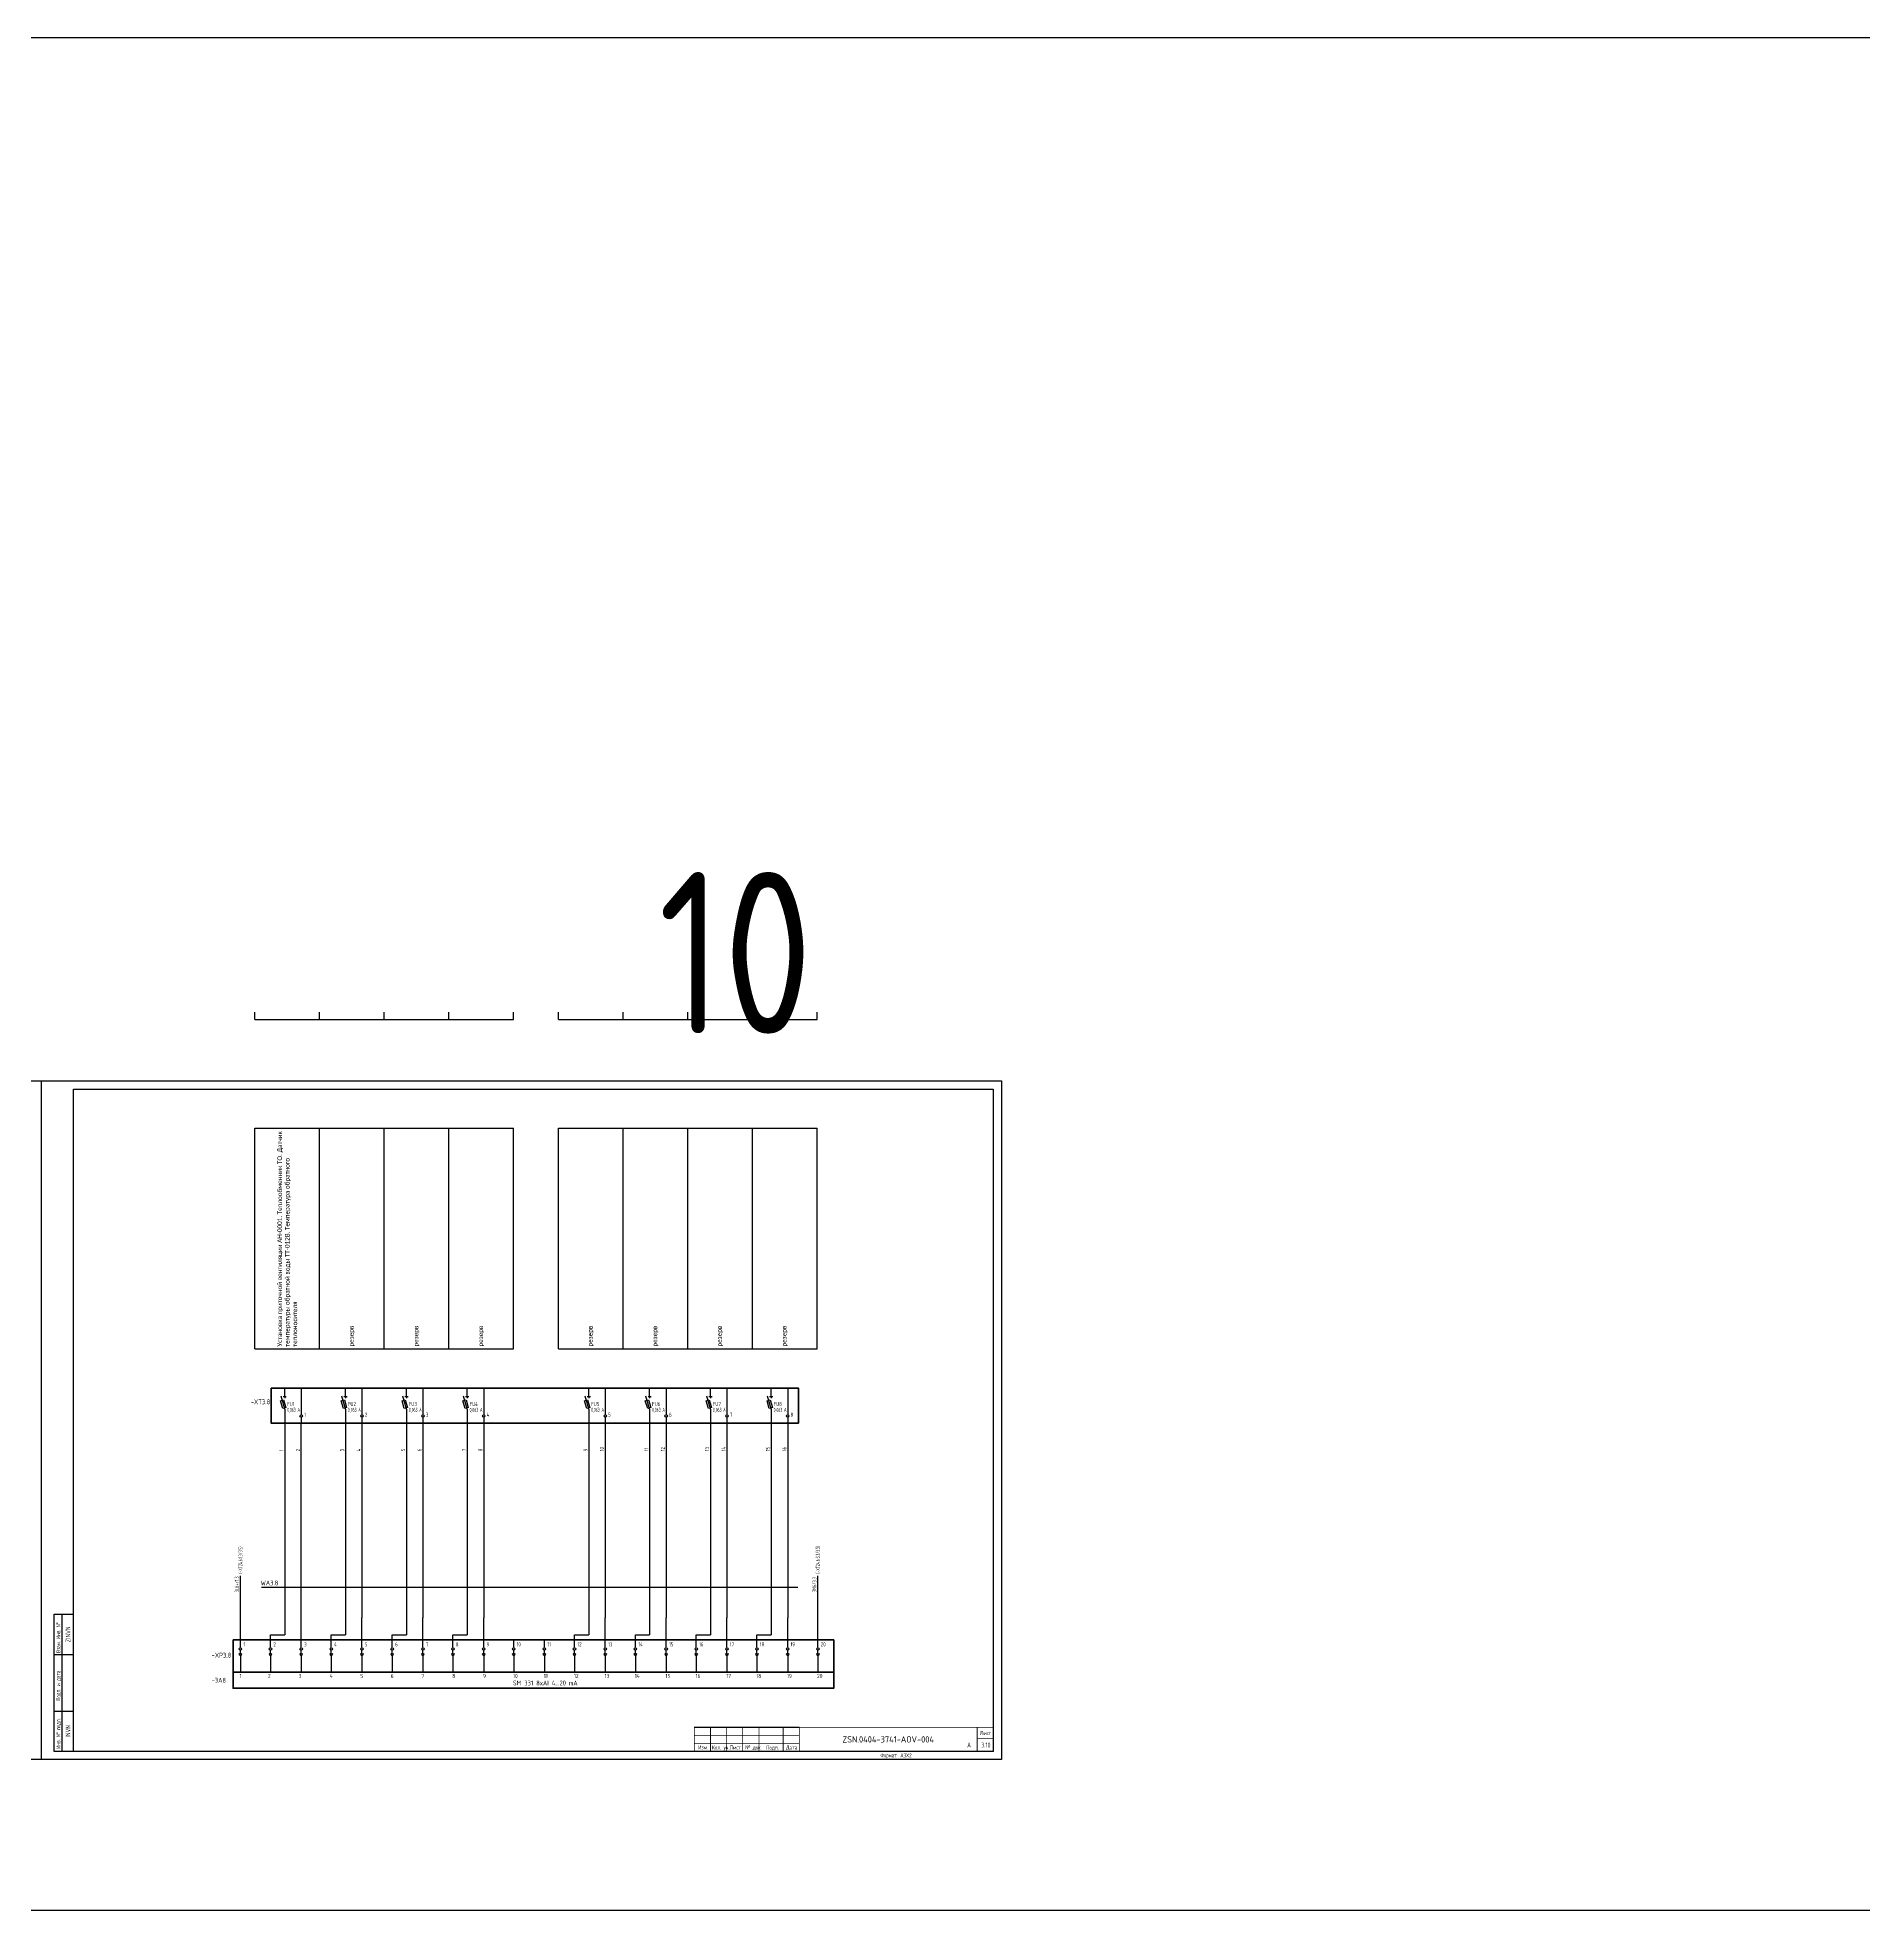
# Model space of a CAD drawing. Header units: millimetres. Extents: x 613 to 19799, y 1373 to 4314.
# Drawn here: x 6630 to 7759, y 1373 to 2532 of the extents above; entities that cross this region are included whole.
import ezdxf
from ezdxf.enums import TextEntityAlignment as Align

# ---------------------------------------------------------------- set-up
doc = ezdxf.new("R2010")
doc.units = ezdxf.units.MM
doc.layers.add('EPLAN108', color=5, linetype='Continuous', lineweight=30)
for name, color, linetype in [('Временный', 6, 'Continuous'), ('КИА_МАРКИРОВКА', 2, 'Continuous'), ('КИА_НАКЛЕЙКИ', 1, 'Continuous'), ('КИА_РАМКИ-ШТАМПЫ', 7, 'Continuous'), ('ФОРМАТ', 7, 'Continuous')]:
    doc.layers.add(name, color=color, linetype=linetype)
doc.styles.add('GOST-A 3-1', font='gost_0.ttf', dxfattribs={"height": 3})
doc.styles.add('GOSTA-2.5-1', font='GOST_AU.ttf', dxfattribs={"width": 0.9, "height": 2.5})
doc.styles.add('ROMAND0-100', font='romand.shx')
doc.styles.add('ROMANS0-60', font='romans.shx', dxfattribs={"width": 0.6})
doc.styles.add('ROMANS0-70', font='romans.shx', dxfattribs={"width": 0.7})
doc.styles.get("Standard").update_dxf_attribs({"font": 'arial.ttf'})

# ---------------------------------------------------------------- blocks, each defined once
blk = doc.blocks.new('A$C5D65067D')
at = {"color": 0}
for p, q in [((-2.7, 13.8), (-0.7, 14.4)), ((-1.2, 9), (-2.7, 13.8)), ((-2.5, 16.8), (0, 8.3)), ((-1, 16.3), (1, 16.3)), ((-0.7, 14.4), (0.7, 9.6)), ((0, 16.3), (0, 21.6)), ((0, 16.3), (0, 15.3)), ((10.2, 21.6), (10.2, 5.1)), ((35, 13.8), (36.9, 14.4)), ((36.4, 9), (35, 13.8)), ((35.1, 16.8), (37.6, 8.3)), ((36.6, 16.3), (38.6, 16.3)), ((36.9, 14.4), (38.3, 9.6)), ((37.6, 16.3), (37.6, 21.6)), ((37.6, 16.3), (37.6, 15.3)), ((47.8, 21.6), (47.8, 5.1)), ((72.6, 13.8), (74.5, 14.4)), ((74, 9), (72.6, 13.8)), ((72.8, 16.8), (75.3, 8.3)), ((74.3, 16.3), (76.3, 16.3)), ((74.5, 14.4), (75.9, 9.6)), ((75.3, 16.3), (75.3, 21.6)), ((75.3, 16.3), (75.3, 15.3)), ((85.5, 21.6), (85.5, 5.1)), ((110.2, 13.8), (112.2, 14.4)), ((111.7, 9), (110.2, 13.8)), ((110.4, 16.8), (112.9, 8.3)), ((111.9, 16.3), (113.9, 16.3)), ((112.2, 14.4), (113.6, 9.6)), ((112.9, 16.3), (112.9, 21.6)), ((112.9, 16.3), (112.9, 15.3)), ((123.1, 21.6), (123.1, 5.1)), ((185.5, 13.8), (187.4, 14.4)), ((186.9, 9), (185.5, 13.8)), ((185.7, 16.8), (188.2, 8.3)), ((187.1, 16.3), (189.1, 16.3)), ((187.4, 14.4), (188.8, 9.6)), ((188.1, 16.3), (188.1, 21.6)), ((188.1, 16.3), (188.1, 15.3)), ((198.3, 21.6), (198.3, 5.1)), ((223.1, 13.8), (225, 14.4)), ((224.6, 9), (223.1, 13.8)), ((223.3, 16.8), (225.8, 8.3)), ((224.8, 16.3), (226.8, 16.3)), ((225, 14.4), (226.5, 9.6)), ((225.8, 16.3), (225.8, 21.6)), ((225.8, 16.3), (225.8, 15.3)), ((236, 21.6), (236, 5.1)), ((260.8, 13.8), (262.7, 14.4)), ((262.2, 9), (260.8, 13.8)), ((260.9, 16.8), (263.4, 8.3)), ((262.4, 16.3), (264.4, 16.3)), ((262.7, 14.4), (264.1, 9.6)), ((263.4, 16.3), (263.4, 21.6)), ((263.4, 16.3), (263.4, 15.3)), ((273.6, 21.6), (273.6, 5.1)), ((298.4, 13.8), (300.3, 14.4)), ((299.8, 9), (298.4, 13.8)), ((298.5, 16.8), (301, 8.3)), ((300, 16.3), (302, 16.3)), ((300.3, 14.4), (301.7, 9.6)), ((301, 16.3), (301, 21.6)), ((301, 16.3), (301, 15.3)), ((311.2, 21.6), (311.2, 5.1)), ((0.7, 9.6), (-1.2, 9)), ((0, 8.3), (0, 0)), ((10.2, 3.6), (10.2, 0)), ((38.3, 9.6), (36.4, 9)), ((37.6, 8.3), (37.6, 0)), ((47.8, 3.6), (47.8, 0)), ((75.9, 9.6), (74, 9)), ((75.3, 8.3), (75.3, 0)), ((85.5, 3.6), (85.5, 0)), ((113.6, 9.6), (111.7, 9)), ((112.9, 8.3), (112.9, 0)), ((123.1, 3.6), (123.1, 0)), ((188.8, 9.6), (186.9, 9)), ((188.2, 8.3), (188.2, 0)), ((198.3, 3.6), (198.3, 0)), ((226.5, 9.6), (224.6, 9)), ((225.8, 8.3), (225.8, 0)), ((236, 3.6), (236, 0)), ((264.1, 9.6), (262.2, 9)), ((263.4, 8.3), (263.4, 0)), ((273.6, 3.6), (273.6, 0)), ((301.7, 9.6), (299.8, 9)), ((301, 8.3), (301, 0)), ((311.2, 3.6), (311.2, 0))]:
    blk.add_line(p, q, dxfattribs=at)
at = {"color": 0, "lineweight": 40}
blk.add_lwpolyline([(-8.4, 21.6), (317.8, 21.6), (317.8, 0), (-8.4, 0)], close=True, dxfattribs=at)
at = {"color": 0}
for centre in [(10.2, 4.4), (47.8, 4.4), (85.5, 4.4), (123.1, 4.4), (198.3, 4.4), (236, 4.4), (273.6, 4.4), (311.2, 4.4)]:
    blk.add_circle(centre, 0.75, dxfattribs=at)
at = {"style": 'GOSTA-2.5-1'}
for s, width, p in [('FU1', 0.9, (1.5, 10.5)), ('FU2', 0.9, (39.1, 10.5)), ('FU3', 0.9, (76.8, 10.5)), ('FU4', 0.9, (114.4, 10.5)), ('FU5', 0.9, (189.6, 10.5)), ('FU6', 0.9, (227.3, 10.5)), ('FU7', 0.9, (264.9, 10.5)), ('FU8', 0.9, (302.5, 10.5)), ('0,063 A', 0.7, (1.5, 6.9)), ('1', 0.9, (12, 3.9)), ('0,063 A', 0.7, (39.1, 6.9)), ('2', 0.9, (49.6, 3.9)), ('0,063 A', 0.7, (76.8, 6.9)), ('3', 0.9, (87.3, 3.9)), ('0,063 A', 0.7, (114.4, 6.9)), ('4', 0.9, (124.9, 3.9)), ('0,063 A', 0.7, (189.6, 6.9)), ('5', 0.9, (200.1, 3.9)), ('0,063 A', 0.7, (227.3, 6.9)), ('6', 0.9, (237.8, 3.9)), ('0,063 A', 0.7, (264.9, 6.9)), ('7', 0.9, (275.4, 3.9)), ('0,063 A', 0.7, (302.5, 6.9)), ('8', 0.9, (313, 3.9))]:
    blk.add_text(s, height=2.5, dxfattribs=dict(at, width=width)).set_placement(p)
blk = doc.blocks.new('frm6')
at = {"layer": 'ФОРМАТ'}
blk.add_line((-185, 15), (-120, 15), dxfattribs=at)
at = {"layer": 'ФОРМАТ', "const_width": 0.5}
blk.add_lwpolyline([(-185, 15), (-185, 0), (0, 0), (0, 15)], close=True, dxfattribs=at)
for points in [[(-175, 15), (-175, 0)], [(-165, 15), (-165, 0)], [(-155, 15), (-155, 0)], [(-145, 15), (-145, 0)], [(-130, 15), (-130, 0)], [(-120, 15), (-120, 0)], [(-10, 15), (-10, 0)], [(-185, 10), (-120, 10)], [(-185, 5), (-120, 5)], [(-10, 8), (0, 8)]]:
    blk.add_lwpolyline(points, dxfattribs=at)
at = {"layer": 'ФОРМАТ', "style": 'GOSTA-2.5-1', "width": 0.95}
for s, p in [('Лист', (-8.2, 9.4)), ('Изм.', (-182.6, 0.5)), ('Кол. уч.', (-174, 0.5)), ('Лист', (-163.1, 0.5)), ('№ док.', (-153.4, 0.5)), ('Подп.', (-140.5, 0.4)), ('Дата', (-128.2, 0.5))]:
    blk.add_text(s, height=2.5, dxfattribs=at).set_placement(p, align=Align.BOTTOM_LEFT)
at = {"layer": 'ФОРМАТ', "flags": 8}
for tag, style, width, p in [('R2', 'ROMANS0-70', 0.7, (-184.4, 10)), ('QTY2', 'ROMANS0-70', 0.65, (-174.3, 10.3)), ('SH2', 'ROMANS0-70', 0.7, (-164.3, 10)), ('ND2', 'ROMANS0-60', 0.6, (-154.3, 10)), ('SIGN2', 'ROMANS0-70', 0.7, (-144.3, 10)), ('DATE2', 'ROMANS0-70', 0.43, (-129.4, 10)), ('R1', 'ROMANS0-70', 0.7, (-184.4, 5)), ('QTY1', 'ROMANS0-70', 0.65, (-174.3, 5.3)), ('SH1', 'ROMANS0-70', 0.7, (-164.3, 5)), ('ND1', 'ROMANS0-60', 0.6, (-154.3, 5)), ('SIGN1', 'ROMANS0-70', 0.7, (-144.3, 5)), ('DATE1', 'ROMANS0-70', 0.43, (-129.4, 5))]:
    blk.add_attdef(tag, text='', height=3, dxfattribs=dict(at, style=style, width=width)).set_placement(p, align=Align.BOTTOM_LEFT)
at = {"layer": 'ФОРМАТ', "style": 'ROMANS0-70', "width": 0.7, "flags": 8}
blk.add_attdef('SH', text='', height=3, dxfattribs=at).set_placement((-5.2, 3.8), align=Align.MIDDLE_CENTER)
blk = doc.blocks.new('*T51')
at = {"linetype": 'ByBlock', "lineweight": -2, "transparency": 16777216}
for p, q in [((0, 0), (0, 136.7)), ((0, 136.7), (160, 136.7)), ((40, 0), (40, 136.7)), ((80, 0), (80, 136.7)), ((120, 0), (120, 136.7)), ((160, 0), (160, 136.7)), ((187.8, 0), (187.8, 136.7)), ((187.8, 136.7), (347.8, 136.7)), ((227.8, 0), (227.8, 136.7)), ((267.8, 0), (267.8, 136.7)), ((307.8, 0), (307.8, 136.7)), ((347.8, 0), (347.8, 136.7)), ((594, 0), (594, 136.7)), ((594, 136.7), (754, 136.7)), ((634, 0), (634, 136.7)), ((674, 0), (674, 136.7)), ((714, 0), (714, 136.7)), ((754, 0), (754, 136.7)), ((781.8, 0), (781.8, 136.7)), ((781.8, 136.7), (941.8, 136.7)), ((821.8, 0), (821.8, 136.7)), ((861.8, 0), (861.8, 136.7)), ((901.8, 0), (901.8, 136.7)), ((941.8, 0), (941.8, 136.7)), ((1188, 0), (1188, 136.7)), ((1188, 136.7), (1348, 136.7)), ((1228, 0), (1228, 136.7)), ((1375.8, 136.7), (1535.8, 136.7)), ((0, 0), (160, 0)), ((187.8, 0), (347.8, 0)), ((594, 0), (754, 0)), ((1188, 0), (1348, 0)), ((1375.8, 0), (1535.8, 0)), ((781.8, 0), (941.8, 0))]:
    blk.add_line(p, q, dxfattribs=at)
at = {"color": 0, "linetype": 'ByBlock', "lineweight": -2, "transparency": 16777216}
for p, q in [((1268, 0), (1268, 136.7)), ((1308, 0), (1308, 136.7)), ((1348, 0), (1348, 136.7)), ((1375.8, 0), (1375.8, 136.7)), ((1415.8, 0), (1415.8, 136.7)), ((1455.8, 0), (1455.8, 136.7)), ((1495.8, 0), (1495.8, 136.7)), ((1535.8, 0), (1535.8, 136.7))]:
    blk.add_line(p, q, dxfattribs=at)
at = {"color": 0, "transparency": 16777216, "width": 133.705, "attachment_point": 4, "rotation": 90}
for s, insert, char_height in [('{\\fCalibri|b0|i0|c0;Помещение 102. Датчик температуры TT-801. Температура  воздуха в помещении', (20, 1.5), 2.822), ('{\\fCalibri|b0|i0|c0;Помещение 103. Датчик температуры TT-802. Температура  воздуха в помещении', (60, 1.5), 2.822), ('{\\fCalibri|b0|i0|c0;Помещение 104. Датчик температуры TT-802. Температура  воздуха в помещении', (100, 1.5), 2.822), ('{\\fCalibri|b0|i0|c0;Помещение 105. Датчик температуры TT-804. Температура  воздуха в помещении', (140, 1.5), 2.822), ('{\\fCalibri|b0|i0|c0;Помещение 106. Датчик температуры TT-805. Температура  воздуха в помещении', (207.8, 1.5), 2.822), ('{\\fCalibri|b0|i0|c0;Помещение 107. Датчик температуры TT-806. Температура  воздуха в помещении', (247.8, 1.5), 2.822), ('{\\fCalibri|b0|i0|c0;Помещение 108. Датчик температуры TT-807. Температура  воздуха в помещении', (287.8, 1.5), 2.822), ('{\\fCalibri|b0|i0|c0;Помещение 109. Датчик температуры TT-808. Температура  воздуха в помещении', (327.8, 1.5), 2.822), ('{\\fCalibri|b0|i0|c0;Помещение 110. Датчик температуры TT-809. Температура  воздуха в помещении', (614, 1.5), 2.822), ('{\\fCalibri|b0|i0|c0;Помещение 111. Датчик температуры TT-810. Температура  воздуха в помещении', (654, 1.5), 2.822), ('{\\fCalibri|b0|i0|c0;Установка приточной вентиляции AH-0001. Теплообменник TO. Датчик температуры обратной воды TT-012A. Температура обратного теплоносителя', (881.8, 1.5), 2.8222), ('{\\fCalibri|b0|i0|c0;Установка приточной вентиляции AH-0001. Теплообменник TO. Датчик температуры обратной воды TT-012B. Температура обратного теплоносителя', (921.8, 1.5), 2.8222), ('{\\fCalibri|b0|i0|c0;Установка приточной вентиляции AH-0001. Теплообменник TO. Датчик температуры обратной воды TT-012B. Температура обратного теплоносителя', (1208, 1.5), 2.8222), ('{\\fCalibri|b0|i0|c0;Установка приточной вентиляции AH-0001. Приточный вентилятор AH-0001-A. Датчик температуры TT-011A. Температура приточного воздуха', (801.8, 1.5), 2.8222), ('{\\fCalibri|b0|i0|c0;Установка приточной вентиляции AH-0001. Приточный вентилятор AH-0001-B. Датчик температуры TT-011B. Температура приточного воздуха', (841.8, 1.5), 2.8222), ('{\\fCalibri|b0|i0|c0;Установка приточной вентиляции AH-0001. Клапан TV-011A. Электропривод TV-011A. Положение клапана', (694, 1.5), 2.8222), ('{\\fCalibri|b0|i0|c0;Установка приточной вентиляции AH-0001. Клапан TV-011B. Электропривод TV-011B. Положение клапана', (734, 1.5), 2.8222), ('{\\fCalibri|b0|i0|c0;резерв', (1248, 1.5), 2.822), ('{\\fCalibri|b0|i0|c0;резерв', (1288, 1.5), 2.822), ('{\\fCalibri|b0|i0|c0;резерв', (1328, 1.5), 2.822), ('{\\fCalibri|b0|i0|c0;резерв', (1395.8, 1.5), 2.822), ('{\\fCalibri|b0|i0|c0;резерв', (1435.8, 1.5), 2.822), ('{\\fCalibri|b0|i0|c0;резерв', (1475.8, 1.5), 2.822), ('{\\fCalibri|b0|i0|c0;резерв', (1515.8, 1.5), 2.822)]:
    blk.add_mtext(s, dxfattribs=dict(at, insert=insert, char_height=char_height))
blk = doc.blocks.new('*T259')
at = {"linetype": 'ByBlock', "lineweight": -2, "transparency": 16777216}
for p, q in [((0, 0), (0, 136.705)), ((0, 136.705), (160, 136.705)), ((40, 0), (40, 136.705)), ((0, 0), (160, 0))]:
    blk.add_line(p, q, dxfattribs=at)
at = {"color": 0, "linetype": 'ByBlock', "lineweight": -2, "transparency": 16777216}
for p, q in [((80, 0), (80, 136.705)), ((120, 0), (120, 136.705)), ((160, 0), (160, 136.705))]:
    blk.add_line(p, q, dxfattribs=at)
at = {"color": 0, "transparency": 16777216, "width": 133.705, "attachment_point": 4, "rotation": 90}
for s, insert, char_height in [('{\\fCalibri|b0|i0|c0;Установка приточной вентиляции AH-0001. Теплообменник TO. Датчик температуры обратной воды TT-012B. Температура обратного теплоносителя', (20, 1.5), 2.822222), ('{\\fCalibri|b0|i0|c0;резерв', (60, 1.5), 2.82222), ('{\\fCalibri|b0|i0|c0;резерв', (100, 1.5), 2.82222), ('{\\fCalibri|b0|i0|c0;резерв', (140, 1.5), 2.82222)]:
    blk.add_mtext(s, dxfattribs=dict(at, insert=insert, char_height=char_height))
blk = doc.blocks.new('*T260')
at = {"color": 0, "linetype": 'ByBlock', "lineweight": -2, "transparency": 16777216}
for p, q in [((0, 0), (0, 136.705)), ((40, 0), (40, 136.705)), ((80, 0), (80, 136.705)), ((120, 0), (120, 136.705)), ((160, 0), (160, 136.705))]:
    blk.add_line(p, q, dxfattribs=at)
at = {"linetype": 'ByBlock', "lineweight": -2, "transparency": 16777216}
for p, q in [((0, 136.705), (160, 136.705)), ((0, 0), (160, 0))]:
    blk.add_line(p, q, dxfattribs=at)
at = {"color": 0, "transparency": 16777216, "char_height": 2.82222, "width": 133.705, "attachment_point": 4, "rotation": 90}
for insert in [(20, 1.5), (60, 1.5), (100, 1.5), (140, 1.5)]:
    blk.add_mtext('{\\fCalibri|b0|i0|c0;резерв', dxfattribs=dict(at, insert=insert))

msp = doc.modelspace()

# ---------------------------------------------------------------- linework, layer by layer
at = {"color": 1}
for p, q in [((6764.2, 1924.4), (6764.2, 1929)), ((6764.2, 1924.4), (6804.2, 1924.4)), ((6804.2, 1924.4), (6804.2, 1929)), ((6804.2, 1924.4), (6844.2, 1924.4)), ((6844.2, 1924.4), (6844.2, 1929)), ((6844.2, 1924.4), (6884.2, 1924.4)), ((6884.2, 1924.4), (6884.2, 1929)), ((6884.2, 1924.4), (6924.2, 1924.4)), ((6924.2, 1924.4), (6924.2, 1929)), ((6952, 1924.4), (6952, 1929)), ((6952, 1924.4), (6992, 1924.4)), ((6992, 1924.4), (6992, 1929)), ((6992, 1924.4), (7032, 1924.4)), ((7032, 1924.4), (7032, 1929)), ((7032, 1924.4), (7072, 1924.4)), ((7072, 1924.4), (7072, 1929)), ((7072, 1924.4), (7112, 1924.4)), ((7112, 1924.4), (7112, 1929)), ((6755.2, 1540.5), (6755.2, 1580.2))]:
    msp.add_line(p, q, dxfattribs=at)
for p, q in [((6038, 1886.4), (6632, 1886.4)), ((6632, 1886.4), (6632, 1466.4)), ((6632, 1886.4), (7226, 1886.4)), ((6652, 1881.4), (7221, 1881.4)), ((6652, 1471.4), (6652, 1881.4)), ((7221, 1881.4), (7221, 1471.4)), ((7226, 1886.4), (7226, 1466.4)), ((6640, 1471.4), (6640, 1556.4)), ((6640, 1556.4), (6652, 1556.4)), ((6645, 1471.4), (6645, 1556.4)), ((6640, 1531.4), (6652, 1531.4)), ((6755.2, 1535.7), (6755.2, 1540.5)), ((6755.2, 1531.4), (6755.2, 1534.2)), ((6755.2, 1530.6), (6755.2, 1520.5)), ((6773.8, 1535.7), (6773.8, 1540.5)), ((6773.8, 1531.4), (6773.8, 1534.2)), ((6773.8, 1530.6), (6773.8, 1520.5)), ((6792.8, 1535.7), (6792.8, 1540.5)), ((6792.8, 1531.4), (6792.8, 1534.2)), ((6792.8, 1530.6), (6792.8, 1520.5)), ((6811.4, 1535.7), (6811.4, 1540.5)), ((6811.4, 1531.4), (6811.4, 1534.2)), ((6811.4, 1530.6), (6811.4, 1520.5)), ((6830.4, 1535.7), (6830.4, 1540.5)), ((6830.4, 1531.4), (6830.4, 1534.2)), ((6830.4, 1530.6), (6830.4, 1520.5)), ((6849.1, 1535.7), (6849.1, 1540.5)), ((6849.1, 1531.4), (6849.1, 1534.2)), ((6849.1, 1530.6), (6849.1, 1520.5)), ((6868.1, 1535.7), (6868.1, 1540.5)), ((6868.1, 1531.4), (6868.1, 1534.2)), ((6868.1, 1530.6), (6868.1, 1520.5)), ((6886.7, 1535.7), (6886.7, 1540.5)), ((6886.7, 1531.4), (6886.7, 1534.2)), ((6886.7, 1530.6), (6886.7, 1520.5)), ((6905.7, 1535.7), (6905.7, 1540.5)), ((6905.7, 1531.4), (6905.7, 1534.2)), ((6905.7, 1530.6), (6905.7, 1520.5)), ((6924.3, 1535.7), (6924.3, 1540.5)), ((6924.3, 1531.4), (6924.3, 1534.2)), ((6924.3, 1530.6), (6924.3, 1520.5)), ((6943.3, 1535.7), (6943.3, 1540.5)), ((6943.3, 1531.4), (6943.3, 1534.2)), ((6943.3, 1530.6), (6943.3, 1520.5)), ((6961.9, 1535.7), (6961.9, 1540.5)), ((6961.9, 1531.4), (6961.9, 1534.2)), ((6961.9, 1530.6), (6961.9, 1520.5)), ((6980.9, 1535.7), (6980.9, 1540.5)), ((6980.9, 1531.4), (6980.9, 1534.2)), ((6980.9, 1530.6), (6980.9, 1520.5)), ((6999.6, 1535.7), (6999.6, 1540.5)), ((6999.6, 1531.4), (6999.6, 1534.2)), ((6999.6, 1530.6), (6999.6, 1520.5)), ((7018.6, 1535.7), (7018.6, 1540.5)), ((7018.6, 1531.4), (7018.6, 1534.2)), ((7018.6, 1530.6), (7018.6, 1520.5)), ((7037.2, 1535.7), (7037.2, 1540.5)), ((7037.2, 1531.4), (7037.2, 1534.2)), ((7037.2, 1530.6), (7037.2, 1520.5)), ((7056.2, 1535.7), (7056.2, 1540.5)), ((7056.2, 1531.4), (7056.2, 1534.2)), ((7056.2, 1530.6), (7056.2, 1520.5)), ((7074.8, 1535.7), (7074.8, 1540.5)), ((7074.8, 1531.4), (7074.8, 1534.2)), ((7074.8, 1530.6), (7074.8, 1520.5)), ((7093.8, 1535.7), (7093.8, 1540.5)), ((7093.8, 1531.4), (7093.8, 1534.2)), ((7093.8, 1530.6), (7093.8, 1520.5)), ((7112.5, 1535.7), (7112.5, 1540.5)), ((7112.5, 1531.4), (7112.5, 1534.2)), ((7112.5, 1530.6), (7112.5, 1520.5)), ((6640, 1496.4), (6652, 1496.4)), ((6645, 1496.4), (6652, 1496.4)), ((6632, 1466.4), (6038, 1466.4)), ((7226, 1466.4), (6632, 1466.4)), ((6652, 1471.4), (6640, 1471.4)), ((7221, 1471.4), (6652, 1471.4))]:
    msp.add_line(p, q)
at = {"color": 0}
for p, q in [((6782.6, 1674.7), (6782.6, 1543.6)), ((6792.8, 1540.5), (6792.8, 1674.7)), ((6820.2, 1674.7), (6820.2, 1543.6)), ((6830.4, 1674.7), (6830.4, 1554.1)), ((6857.9, 1674.7), (6857.9, 1543.6)), ((6868.1, 1674.7), (6868.1, 1554.1)), ((6895.5, 1674.7), (6895.5, 1543.6)), ((6905.7, 1674.7), (6905.7, 1554.1)), ((6970.8, 1674.7), (6970.8, 1543.6)), ((6980.9, 1674.7), (6980.9, 1554.1)), ((7008.4, 1674.7), (7008.4, 1543.6)), ((7018.6, 1674.7), (7018.6, 1554.1)), ((7046, 1674.7), (7046, 1543.6)), ((7056.2, 1674.7), (7056.2, 1554.1)), ((7083.6, 1674.7), (7083.6, 1543.6)), ((7093.8, 1674.7), (7093.8, 1554.1)), ((6768.3, 1573), (7100, 1573)), ((6830.4, 1540.5), (6830.4, 1554.1)), ((6868.1, 1540.5), (6868.1, 1554.1)), ((6905.7, 1540.5), (6905.7, 1554.1)), ((6980.9, 1540.5), (6980.9, 1554.1)), ((7018.6, 1540.5), (7018.6, 1554.1)), ((7056.2, 1540.5), (7056.2, 1554.1)), ((7093.8, 1540.5), (7093.8, 1554.1)), ((6773.8, 1540.5), (6773.8, 1543.6)), ((6773.8, 1543.6), (6782.6, 1543.6)), ((6811.4, 1540.5), (6811.4, 1543.6)), ((6811.4, 1543.6), (6820.2, 1543.6)), ((6849.1, 1540.5), (6849.1, 1543.6)), ((6849.1, 1543.6), (6857.9, 1543.6)), ((6886.7, 1540.5), (6886.7, 1543.6)), ((6886.7, 1543.6), (6895.5, 1543.6)), ((6961.9, 1540.5), (6961.9, 1543.6)), ((6961.9, 1543.6), (6970.8, 1543.6)), ((6999.6, 1540.5), (6999.6, 1543.6)), ((6999.6, 1543.6), (7008.4, 1543.6)), ((7037.2, 1540.5), (7037.2, 1543.6)), ((7037.2, 1543.6), (7046, 1543.6)), ((7074.8, 1540.5), (7074.8, 1543.6)), ((7074.8, 1543.6), (7083.6, 1543.6))]:
    msp.add_line(p, q, dxfattribs=at)
at = {"color": 4}
msp.add_line((7112.5, 1540.5), (7112.5, 1580.2), dxfattribs=at)
at = {"lineweight": 40}
for p, q in [((6750.7, 1540.5), (7122.3, 1540.5)), ((7122.3, 1540.5), (7122.3, 1510.5)), ((6750.7, 1520.5), (7122.3, 1520.5)), ((6750.7, 1520.5), (7122.3, 1520.5)), ((7122.3, 1510.5), (6750.7, 1510.5))]:
    msp.add_line(p, q, dxfattribs=at)
at = {"lineweight": 18}
for p, q in [((6755.2, 1531.4), (6754.3, 1532.1)), ((6755.2, 1530.6), (6754.3, 1531.4)), ((6755.2, 1531.4), (6756.1, 1532.1)), ((6755.2, 1530.6), (6756.1, 1531.4)), ((6773.8, 1531.4), (6772.9, 1532.1)), ((6773.8, 1530.6), (6772.9, 1531.4)), ((6773.8, 1531.4), (6774.7, 1532.1)), ((6773.8, 1530.6), (6774.7, 1531.4)), ((6792.8, 1531.4), (6791.9, 1532.1)), ((6792.8, 1530.6), (6791.9, 1531.4)), ((6792.8, 1531.4), (6793.7, 1532.1)), ((6792.8, 1530.6), (6793.7, 1531.4)), ((6811.4, 1531.4), (6810.5, 1532.1)), ((6811.4, 1530.6), (6810.5, 1531.4)), ((6811.4, 1531.4), (6812.3, 1532.1)), ((6811.4, 1530.6), (6812.3, 1531.4)), ((6830.4, 1531.4), (6829.5, 1532.1)), ((6830.4, 1530.6), (6829.5, 1531.4)), ((6830.4, 1531.4), (6831.3, 1532.1)), ((6830.4, 1530.6), (6831.3, 1531.4)), ((6849.1, 1531.4), (6848.2, 1532.1)), ((6849.1, 1530.6), (6848.2, 1531.4)), ((6849.1, 1531.4), (6849.9, 1532.1)), ((6849.1, 1530.6), (6849.9, 1531.4)), ((6868.1, 1531.4), (6867.2, 1532.1)), ((6868.1, 1530.6), (6867.2, 1531.4)), ((6868.1, 1531.4), (6868.9, 1532.1)), ((6868.1, 1530.6), (6868.9, 1531.4)), ((6886.7, 1531.4), (6885.8, 1532.1)), ((6886.7, 1530.6), (6885.8, 1531.4)), ((6886.7, 1531.4), (6887.6, 1532.1)), ((6886.7, 1530.6), (6887.6, 1531.4)), ((6905.7, 1531.4), (6904.8, 1532.1)), ((6905.7, 1530.6), (6904.8, 1531.4)), ((6905.7, 1531.4), (6906.6, 1532.1)), ((6905.7, 1530.6), (6906.6, 1531.4)), ((6924.3, 1531.4), (6923.4, 1532.1)), ((6924.3, 1530.6), (6923.4, 1531.4)), ((6924.3, 1531.4), (6925.2, 1532.1)), ((6924.3, 1530.6), (6925.2, 1531.4)), ((6943.3, 1531.4), (6942.4, 1532.1)), ((6943.3, 1530.6), (6942.4, 1531.4)), ((6943.3, 1531.4), (6944.2, 1532.1)), ((6943.3, 1530.6), (6944.2, 1531.4)), ((6961.9, 1531.4), (6961.1, 1532.1)), ((6961.9, 1530.6), (6961.1, 1531.4)), ((6961.9, 1531.4), (6962.8, 1532.1)), ((6961.9, 1530.6), (6962.8, 1531.4)), ((6980.9, 1531.4), (6980.1, 1532.1)), ((6980.9, 1530.6), (6980.1, 1531.4)), ((6980.9, 1531.4), (6981.8, 1532.1)), ((6980.9, 1530.6), (6981.8, 1531.4)), ((6999.6, 1531.4), (6998.7, 1532.1)), ((6999.6, 1530.6), (6998.7, 1531.4)), ((6999.6, 1531.4), (7000.5, 1532.1)), ((6999.6, 1530.6), (7000.5, 1531.4)), ((7018.6, 1531.4), (7017.7, 1532.1)), ((7018.6, 1530.6), (7017.7, 1531.4)), ((7018.6, 1531.4), (7019.5, 1532.1)), ((7018.6, 1530.6), (7019.5, 1531.4)), ((7037.2, 1531.4), (7036.3, 1532.1)), ((7037.2, 1530.6), (7036.3, 1531.4)), ((7037.2, 1531.4), (7038.1, 1532.1)), ((7037.2, 1530.6), (7038.1, 1531.4)), ((7056.2, 1531.4), (7055.3, 1532.1)), ((7056.2, 1530.6), (7055.3, 1531.4)), ((7056.2, 1531.4), (7057.1, 1532.1)), ((7056.2, 1530.6), (7057.1, 1531.4)), ((7074.8, 1531.4), (7073.9, 1532.1)), ((7074.8, 1530.6), (7073.9, 1531.4)), ((7074.8, 1531.4), (7075.7, 1532.1)), ((7074.8, 1530.6), (7075.7, 1531.4)), ((7093.8, 1531.4), (7092.9, 1532.1)), ((7093.8, 1530.6), (7092.9, 1531.4)), ((7093.8, 1531.4), (7094.7, 1532.1)), ((7093.8, 1530.6), (7094.7, 1531.4)), ((7112.5, 1531.4), (7111.6, 1532.1)), ((7112.5, 1530.6), (7111.6, 1531.4)), ((7112.5, 1531.4), (7113.4, 1532.1)), ((7112.5, 1530.6), (7113.4, 1531.4))]:
    msp.add_line(p, q, dxfattribs=at)
at = {"lineweight": 40}
msp.add_lwpolyline([(6750.7, 1540.5), (7122.3, 1540.5), (7122.3, 1510.5), (6750.7, 1510.5)], close=True, dxfattribs=at)
for centre in [(6755.2, 1534.9), (6773.8, 1534.9), (6792.8, 1534.9), (6811.4, 1534.9), (6830.4, 1534.9), (6849.1, 1534.9), (6868.1, 1534.9), (6886.7, 1534.9), (6905.7, 1534.9), (6924.3, 1534.9), (6943.3, 1534.9), (6961.9, 1534.9), (6980.9, 1534.9), (6999.6, 1534.9), (7018.6, 1534.9), (7037.2, 1534.9), (7056.2, 1534.9), (7074.8, 1534.9), (7093.8, 1534.9), (7112.5, 1534.9)]:
    msp.add_circle(centre, 0.75)
at = {"layer": 'EPLAN108', "color": 2}
msp.add_lwpolyline([(613.4, 2532.2), (19799.5, 2532.2), (19799.5, 1373), (613.4, 1373)], close=True, dxfattribs=at)

# ---------------------------------------------------------------- block references
for name, p in [('*T51', (5576.2, 1720.5)), ('*T259', (6764.2, 1720.5)), ('*T260', (6952, 1720.5))]:
    msp.add_blockref(name, p)
at = {"color": 0}
msp.add_blockref('A$C5D65067D', (6782.6, 1674.7), dxfattribs=at)
at = {"layer": 'КИА_РАМКИ-ШТАМПЫ'}
ref = msp.add_blockref('frm6', (7221, 1471.4), dxfattribs=at)
ref.add_attrib('TITLE', 'ZSN.0404-3741-AOV-004', dxfattribs={"layer": '0', "height": 3.9, "style": 'ROMAND0-100', "width": 0.8, "flags": 8}).set_placement((7156, 1478.9), align=Align.MIDDLE_CENTER)
ref.add_attrib('SH', '3.10', dxfattribs={"layer": '0', "height": 3, "style": 'ROMANS0-70', "width": 0.7, "flags": 8}).set_placement((7216.4, 1475.4), align=Align.MIDDLE_CENTER)
ref.add_attrib('REV', 'А', dxfattribs={"layer": '0', "height": 3, "style": 'ROMANS0-70', "width": 0.7, "flags": 8}).set_placement((7206, 1475.4), align=Align.MIDDLE_CENTER)

# ---------------------------------------------------------------- texts
for s, height, style, p in [('10', 100, 'GOST-A 3-1', (7013.7, 1915.7)), ('-XP3.8', 3, 'GOST-A 3-1', (6737.4, 1529.5)), ('1', 2.5, 'GOSTA-2.5-1', (6754.7, 1516.9)), ('2', 2.5, 'GOSTA-2.5-1', (6772.2, 1516.9)), ('3', 2.5, 'GOSTA-2.5-1', (6791.2, 1516.9)), ('4', 2.5, 'GOSTA-2.5-1', (6810.5, 1516.9)), ('5', 2.5, 'GOSTA-2.5-1', (6829.4, 1516.9)), ('6', 2.5, 'GOSTA-2.5-1', (6848.2, 1516.9)), ('7', 2.5, 'GOSTA-2.5-1', (6867.2, 1516.9)), ('8', 2.5, 'GOSTA-2.5-1', (6886.3, 1516.9)), ('9', 2.5, 'GOSTA-2.5-1', (6905.3, 1516.9)), ('10', 2.5, 'GOSTA-2.5-1', (6923.9, 1516.9)), ('11', 2.5, 'GOSTA-2.5-1', (6942.9, 1516.9)), ('12', 2.5, 'GOSTA-2.5-1', (6961.5, 1516.9)), ('13', 2.5, 'GOSTA-2.5-1', (6980.5, 1516.9)), ('14', 2.5, 'GOSTA-2.5-1', (6999.2, 1516.9)), ('15', 2.5, 'GOSTA-2.5-1', (7018.2, 1516.9)), ('16', 2.5, 'GOSTA-2.5-1', (7036.8, 1516.9)), ('17', 2.5, 'GOSTA-2.5-1', (7055.8, 1516.9)), ('18', 2.5, 'GOSTA-2.5-1', (7074.4, 1516.9)), ('19', 2.5, 'GOSTA-2.5-1', (7093.4, 1516.9)), ('20', 2.5, 'GOSTA-2.5-1', (7112, 1516.9)), ('SM 331 8xAI 4...20 mA', 3, 'GOST-A 3-1', (6923.8, 1512.3))]:
    msp.add_text(s, height=height, dxfattribs=dict(style=style)).set_placement(p)
at = {"style": 'GOSTA-2.5-1', "width": 0.9}
for s, p in [('1', (6781.8, 1657.2)), ('2', (6792, 1657.2)), ('3', (6819.4, 1657.2)), ('4', (6829.6, 1657.2)), ('5', (6857.1, 1657.2)), ('6', (6867.3, 1657.2)), ('7', (6894.7, 1657.2)), ('8', (6904.9, 1657.2)), ('9', (6969.9, 1657.2)), ('10', (6980.1, 1657.2)), ('11', (7007.6, 1657.2)), ('12', (7017.8, 1657.2)), ('13', (7045.2, 1657.2)), ('14', (7055.4, 1657.2)), ('15', (7082.8, 1657.2)), ('16', (7093, 1657.2))]:
    msp.add_text(s, height=2.5, rotation=90, dxfattribs=at).set_placement(p)
at = {"style": 'ROMANS0-70', "width": 0.7}
for s, p in [('Взам. Инв. N%%d', (6644.5, 1532.4)), ('Подп. и дата', (6644.5, 1502.9)), ('Инв. N%%d подл.', (6644.5, 1473.1))]:
    msp.add_text(s, height=2.5, rotation=90, dxfattribs=at).set_placement(p, align=Align.BOTTOM_LEFT)
for s, style, width, p in [('1', 'GOSTA-2.5-1', 0.9, (6757, 1536.5)), ('2', 'GOSTA-2.5-1', 0.9, (6775.6, 1536.5)), ('3', 'GOSTA-2.5-1', 0.9, (6794.6, 1536.5)), ('4', 'GOSTA-2.5-1', 0.9, (6813.2, 1536.5)), ('5', 'GOSTA-2.5-1', 0.9, (6832.2, 1536.5)), ('6', 'GOSTA-2.5-1', 0.9, (6850.9, 1536.5)), ('7', 'GOSTA-2.5-1', 0.9, (6869.9, 1536.5)), ('8', 'GOSTA-2.5-1', 0.9, (6888.5, 1536.5)), ('9', 'GOSTA-2.5-1', 0.9, (6907.5, 1536.5)), ('10', 'GOSTA-2.5-1', 0.9, (6926.1, 1536.5)), ('11', 'GOSTA-2.5-1', 0.9, (6945.1, 1536.5)), ('12', 'GOSTA-2.5-1', 0.9, (6963.7, 1536.5)), ('13', 'GOSTA-2.5-1', 0.9, (6982.7, 1536.5)), ('14', 'GOSTA-2.5-1', 0.9, (7001.4, 1536.5)), ('15', 'GOSTA-2.5-1', 0.9, (7020.4, 1536.5)), ('16', 'GOSTA-2.5-1', 0.9, (7039, 1536.5)), ('17', 'GOSTA-2.5-1', 0.9, (7058, 1536.5)), ('18', 'GOSTA-2.5-1', 0.9, (7076.6, 1536.5)), ('19', 'GOSTA-2.5-1', 0.9, (7095.6, 1536.5)), ('20', 'GOSTA-2.5-1', 0.9, (7114.3, 1536.5)), ('Формат', 'ROMANS0-70', 0.7, (7151.2, 1467.8))]:
    msp.add_text(s, height=2.5, dxfattribs=dict(style=style, width=width)).set_placement(p)
at = {"style": 'ROMANS0-70', "width": 0.7, "flags": 12}
for tag, p in [('ZINVN', (6648.5, 1543.9)), ('INVN', (6648.5, 1483.9))]:
    msp.add_attdef(tag, text='', height=3, rotation=90, dxfattribs=at).set_placement(p, align=Align.MIDDLE_CENTER)
at = {"ltscale": 100, "style": 'ROMANS0-70', "width": 0.7, "flags": 12}
msp.add_attdef('A3X2', text='A3x2', height=2.5, dxfattribs=at).set_placement((7163.5, 1467), align=Align.BOTTOM_LEFT)
at = {"layer": 'Временный', "style": 'GOSTA-2.5-1', "width": 0.7}
for s, p in [('(-XT24.6:1.3/3.5)', (6756.4, 1581.5)), ('(-XT24.6:3.3/3.5)', (7113.7, 1581.5))]:
    msp.add_text(s, height=2.5, rotation=90, dxfattribs=at).set_placement(p)
at = {"layer": 'КИА_МАРКИРОВКА', "style": 'GOSTA-2.5-1', "width": 0.8}
for s, p in [('3L6+/1.3', (6754.2, 1569.9)), ('3M6/3.3', (7111.5, 1569.9))]:
    msp.add_text(s, height=2.5, rotation=90, dxfattribs=at).set_placement(p)
at = {"layer": 'КИА_МАРКИРОВКА', "style": 'GOST-A 3-1'}
msp.add_text('WA3.8', height=3, dxfattribs=at).set_placement((6767.7, 1574.2))
at = {"layer": 'КИА_НАКЛЕЙКИ', "style": 'GOST-A 3-1'}
for s, p in [('-XT3.8', (6761.6, 1686.3)), ('-3A8', (6737.4, 1514))]:
    msp.add_text(s, height=3, dxfattribs=at).set_placement(p)

doc.saveas('drawing.dxf')
